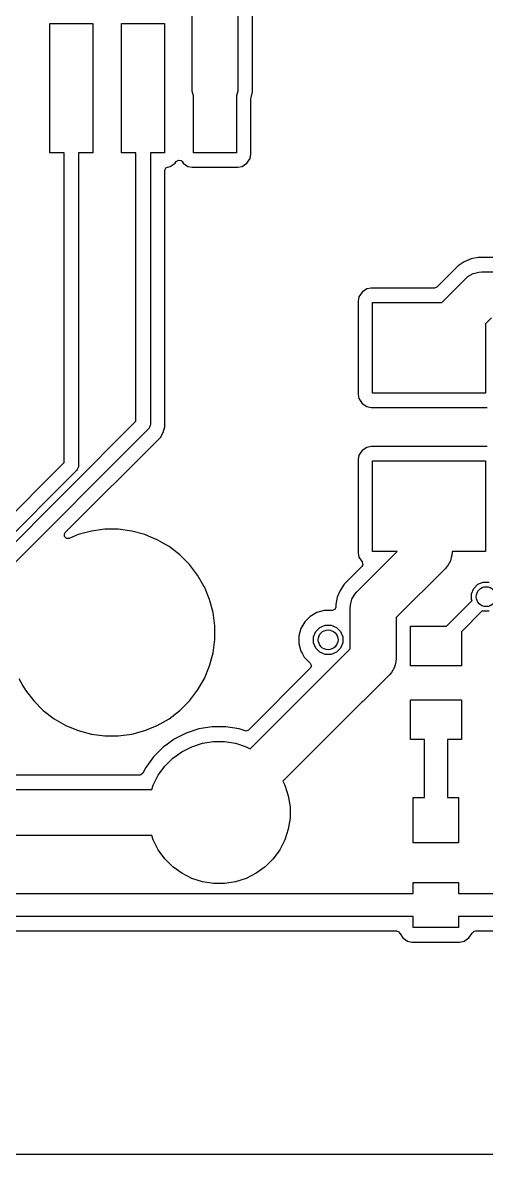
# Model space of a CAD drawing. Extents: x 97 to 200, y -158 to -52.
# Drawn here: x 163.2 to 171.4, y -157.88 to -137.88 of the extents above; entities that cross this region are included whole.
import ezdxf

# ---------------------------------------------------------------- set-up
doc = ezdxf.new("R2010")
doc.units = 0
doc.layers.add('BLACK', color=7, linetype='CONTINUOUS')

msp = doc.modelspace()

# ---------------------------------------------------------------- linework, layer by layer
at = {"layer": 'BLACK', "linetype": 'CONTINUOUS'}
for p, q in [((166.1947, -139.0336), (166.1947, -137.3536)), ((167.0075, -137.521936), (167.0075, -139.0336)), ((167.262, -139.098693), (167.262, -137.653242)), ((163.6811, -140.1786), (163.6811, -137.8886)), ((163.6811, -137.8886), (164.4411, -137.8886)), ((164.4411, -137.8886), (164.4411, -140.1786)), ((164.9511, -140.1786), (164.9511, -137.8886)), ((164.9511, -137.8886), (165.7111, -137.8886)), ((165.7111, -137.8886), (165.7111, -140.1786)), ((166.198177, -139.086646), (166.1947, -139.0336)), ((166.2211, -139.172197), (166.198177, -139.086646)), ((166.2211, -140.1786), (166.2211, -139.172197)), ((167.004023, -139.086646), (166.9811, -139.172197)), ((166.9811, -139.172197), (166.9811, -140.1786)), ((167.0075, -139.0336), (167.004023, -139.086646)), ((167.2368, -139.22538), (167.242188, -139.198293)), ((167.242188, -139.198293), (167.262, -139.098693)), ((167.235599, -139.237572), (167.2368, -139.22538)), ((167.2356, -140.203667), (167.235599, -139.237572)), ((163.9341, -140.1786), (163.6811, -140.1786)), ((163.9341, -145.650994), (163.9341, -140.1786)), ((164.4411, -140.1786), (164.1881, -140.1786)), ((164.1881, -140.1786), (164.1881, -145.7036)), ((165.2041, -140.1786), (164.9511, -140.1786)), ((165.2041, -144.919813), (165.2041, -140.1786)), ((165.7111, -140.1786), (165.4581, -140.1786)), ((165.4581, -140.1786), (165.4581, -144.972419)), ((166.9811, -140.1786), (166.2211, -140.1786)), ((167.220834, -140.277901), (167.2356, -140.203667)), ((165.810401, -140.418334), (165.894584, -140.362084)), ((165.894584, -140.362084), (165.914133, -140.332826)), ((165.914133, -140.332826), (165.953906, -140.306251)), ((165.953906, -140.306251), (166.000823, -140.315583)), ((166.000823, -140.315583), (166.018067, -140.332827)), ((166.018067, -140.332827), (166.037615, -140.362084)), ((166.037615, -140.362084), (166.121797, -140.418333)), ((167.080401, -140.418334), (167.164584, -140.362084)), ((167.164584, -140.362084), (167.220834, -140.277901)), ((165.7126, -140.489079), (165.730906, -140.444885)), ((165.7126, -142.797532), (165.7126, -140.489079)), ((165.730906, -140.444885), (165.762907, -140.42778)), ((165.762907, -140.42778), (165.810401, -140.418334)), ((166.121797, -140.418333), (166.121799, -140.418334)), ((166.121799, -140.418334), (166.196033, -140.4331)), ((166.196033, -140.4331), (167.006166, -140.433099)), ((167.006166, -140.433099), (167.080401, -140.418334)), ((170.899801, -142.174244), (170.524251, -142.549794)), ((171.008044, -142.101919), (170.899801, -142.174244)), ((171.008048, -142.101916), (171.008044, -142.101919)), ((171.128321, -142.052097), (171.008048, -142.101916)), ((171.128324, -142.052096), (171.128321, -142.052097)), ((171.256006, -142.0267), (171.128324, -142.052096)), ((172.1301, -142.0267), (171.256006, -142.0267)), ((170.611364, -142.8226), (171.033732, -142.400232)), ((171.033732, -142.400232), (171.073691, -142.365188)), ((171.073691, -142.365188), (171.073699, -142.365181)), ((171.073699, -142.365181), (171.165577, -142.312135)), ((171.165577, -142.312135), (171.194639, -142.304348)), ((171.194639, -142.304348), (171.268054, -142.284676)), ((171.268054, -142.284676), (171.268069, -142.284676)), ((171.268069, -142.284676), (171.3211, -142.2812)), ((171.3211, -142.2812), (172.4471, -142.2812)), ((169.286796, -142.582867), (169.202615, -142.639115)), ((169.2868, -142.582865), (169.286796, -142.582867)), ((169.361031, -142.568101), (169.2868, -142.582865)), ((169.361035, -142.5681), (169.361031, -142.568101)), ((170.480057, -142.5681), (169.361035, -142.5681)), ((170.524251, -142.549794), (170.480057, -142.5681)), ((165.7126, -144.922194), (165.7126, -142.797532)), ((169.146365, -142.723299), (169.1316, -142.797532)), ((169.1316, -142.797532), (169.1316, -144.447664)), ((169.146366, -142.723297), (169.146365, -142.723299)), ((169.202615, -142.639115), (169.146366, -142.723297)), ((169.3861, -144.4226), (169.3861, -142.8226)), ((169.3861, -142.8226), (170.611364, -142.8226)), ((171.489436, -143.094), (171.3861, -143.197336)), ((171.3861, -143.197336), (171.3861, -144.4226)), ((169.1316, -144.447664), (169.131601, -144.447668)), ((169.131601, -144.447668), (169.146365, -144.521899)), ((169.146365, -144.521899), (169.146367, -144.521903)), ((169.146367, -144.521903), (169.202615, -144.606084)), ((169.202615, -144.606084), (169.286797, -144.662333)), ((171.3861, -144.4226), (169.3861, -144.4226)), ((169.286797, -144.662333), (169.286799, -144.662334)), ((169.286799, -144.662334), (169.361033, -144.6771)), ((169.361033, -144.6771), (171.411166, -144.677099)), ((162.661797, -147.462116), (165.2041, -144.919813)), ((165.45566, -144.997196), (165.436697, -145.042977)), ((165.4581, -144.972419), (165.45566, -144.997195)), ((165.45566, -144.997195), (165.45566, -144.997196)), ((165.7126, -145.022644), (165.7126, -144.922194)), ((165.420903, -145.062221), (162.8786, -147.604524)), ((163.953364, -146.889677), (165.636376, -145.206666)), ((165.436697, -145.042977), (165.420903, -145.062221)), ((165.636376, -145.206666), (165.686602, -145.119672)), ((165.686602, -145.119672), (165.7126, -145.022644)), ((169.286796, -145.382867), (169.202615, -145.439115)), ((169.2868, -145.382865), (169.286796, -145.382867)), ((169.361031, -145.368101), (169.2868, -145.382865)), ((169.361035, -145.3681), (169.361031, -145.368101)), ((171.411167, -145.3681), (169.361035, -145.3681)), ((169.146365, -145.523299), (169.1316, -145.597532)), ((169.1316, -145.597532), (169.1316, -147.247664)), ((169.146366, -145.523297), (169.146365, -145.523299)), ((169.202615, -145.439115), (169.146366, -145.523297)), ((162.280797, -147.304297), (163.9341, -145.650994)), ((164.150903, -145.793403), (162.4976, -147.446706)), ((164.166696, -145.774158), (164.150903, -145.793403)), ((164.166697, -145.774157), (164.166696, -145.774158)), ((164.181735, -145.737852), (164.166697, -145.774157)), ((164.18566, -145.728377), (164.181735, -145.737852)), ((164.1881, -145.7036), (164.18566, -145.728376)), ((164.18566, -145.728376), (164.18566, -145.728377)), ((169.3861, -147.2226), (169.3861, -145.6226)), ((169.3861, -145.6226), (171.3861, -145.6226)), ((171.3861, -145.6226), (171.3861, -147.2226)), ((163.939818, -146.957786), (163.939819, -146.90995)), ((163.973643, -146.99161), (163.939818, -146.957786)), ((163.939819, -146.90995), (163.953364, -146.889677)), ((164.021478, -146.99161), (163.973643, -146.99161)), ((164.184053, -146.92427), (164.021478, -146.99161)), ((164.184056, -146.924268), (164.184053, -146.92427)), ((164.184064, -146.924266), (164.184056, -146.924268)), ((164.184069, -146.924264), (164.184064, -146.924266)), ((164.415193, -146.862335), (164.184069, -146.924264)), ((164.415195, -146.862335), (164.415193, -146.862335)), ((164.652445, -146.8311), (164.415195, -146.862335)), ((164.65245, -146.8311), (164.652445, -146.8311)), ((164.89175, -146.8311), (164.65245, -146.8311)), ((164.891754, -146.8311), (164.89175, -146.8311)), ((165.129005, -146.862335), (164.891754, -146.8311)), ((165.36013, -146.924264), (165.129005, -146.862335)), ((165.360141, -146.924268), (165.36013, -146.924264)), ((165.360147, -146.92427), (165.360141, -146.924268)), ((165.477825, -146.973014), (165.360147, -146.92427)), ((165.581224, -147.015843), (165.477825, -146.973014)), ((165.581236, -147.015849), (165.581224, -147.015843)), ((165.713629, -147.092286), (165.581236, -147.015849)), ((165.78847, -147.135495), (165.713629, -147.092286)), ((165.978318, -147.281171), (165.78847, -147.135495)), ((166.147529, -147.450382), (165.978318, -147.281171)), ((169.109632, -147.935332), (169.822364, -147.2226)), ((169.1316, -147.247664), (169.131601, -147.247668)), ((169.131601, -147.247668), (169.146365, -147.321899)), ((169.146365, -147.321899), (169.146366, -147.321901)), ((169.146366, -147.321901), (169.202616, -147.406084)), ((169.202616, -147.406084), (169.202617, -147.406085)), ((169.202617, -147.406085), (169.204699, -147.4092)), ((169.204699, -147.4092), (169.214031, -147.456117)), ((169.822364, -147.2226), (169.3861, -147.2226)), ((170.761565, -147.389123), (170.708519, -147.481001)), ((170.776835, -147.332133), (170.761565, -147.389123)), ((170.789024, -147.286645), (170.776835, -147.332133)), ((170.7925, -147.2336), (170.789024, -147.28663)), ((170.789024, -147.28663), (170.789024, -147.286645)), ((171.3861, -147.2226), (170.7925, -147.2226)), ((170.7925, -147.2226), (170.7925, -147.2336)), ((166.293205, -147.64023), (166.147529, -147.450382)), ((169.196926, -147.488118), (168.975701, -147.709345)), ((169.214031, -147.456117), (169.196926, -147.488118)), ((170.673468, -147.520968), (169.8034, -148.391036)), ((170.708511, -147.481008), (170.673468, -147.520968)), ((170.708519, -147.481001), (170.708511, -147.481008)), ((166.382691, -147.795225), (166.293205, -147.64023)), ((166.411394, -147.844942), (166.382691, -147.795225)), ((168.883644, -147.801401), (168.811318, -147.909644)), ((168.883646, -147.801399), (168.883644, -147.801401)), ((168.975701, -147.709345), (168.883646, -147.801399)), ((171.176839, -147.875763), (171.249263, -147.803339)), ((171.249263, -147.803339), (171.343889, -147.764144)), ((171.343889, -147.764144), (171.446311, -147.764144)), ((166.412854, -147.84747), (166.411394, -147.844942)), ((166.50443, -148.068553), (166.412854, -147.84747)), ((168.811318, -147.909644), (168.761497, -148.029924)), ((169.021535, -148.067177), (169.074581, -147.975299)), ((169.074581, -147.975299), (169.074588, -147.975291)), ((169.074588, -147.975291), (169.109632, -147.935332)), ((171.137644, -147.970389), (171.176839, -147.875763)), ((171.137644, -148.072811), (171.137644, -147.970389)), ((166.504432, -148.068563), (166.50443, -148.068553)), ((166.504435, -148.068569), (166.504432, -148.068563)), ((166.566364, -148.299693), (166.504435, -148.068569)), ((168.7361, -148.204144), (168.717794, -148.248338)), ((168.761497, -148.029924), (168.7361, -148.157606)), ((168.7361, -148.157606), (168.7361, -148.204144)), ((168.9906, -148.2227), (168.994076, -148.169669)), ((168.994076, -148.169654), (169.016383, -148.086406)), ((168.994076, -148.169669), (168.994076, -148.169654)), ((169.016383, -148.086406), (169.021535, -148.067177)), ((170.691494, -148.5456), (171.145446, -148.091648)), ((171.145446, -148.091648), (171.137644, -148.072811)), ((166.566365, -148.299698), (166.566364, -148.299693)), ((166.5976, -148.53695), (166.566365, -148.299698)), ((168.283649, -148.369901), (168.187401, -148.466149)), ((168.283653, -148.369898), (168.283649, -148.369901)), ((168.401546, -148.301832), (168.283653, -148.369898)), ((168.401548, -148.301832), (168.401546, -148.301832)), ((168.533031, -148.2666), (168.401548, -148.301832)), ((168.533036, -148.2666), (168.533031, -148.2666)), ((168.669164, -148.2666), (168.533036, -148.2666)), ((168.672917, -148.2666), (168.669164, -148.2666)), ((168.6736, -148.266644), (168.672917, -148.2666)), ((168.717794, -148.248338), (168.6736, -148.266644)), ((168.9906, -148.944939), (168.9906, -148.2227)), ((169.8034, -148.391036), (169.8034, -149.113275)), ((171.325051, -148.271253), (170.9561, -148.640205)), ((171.343889, -148.279056), (171.325051, -148.271253)), ((171.446311, -148.279056), (171.343889, -148.279056)), ((166.5976, -148.77625), (166.5976, -148.53695)), ((168.119332, -148.584048), (168.0841, -148.715531)), ((168.187398, -148.466153), (168.119332, -148.584046)), ((168.119332, -148.584046), (168.119332, -148.584048)), ((168.187401, -148.466149), (168.187398, -148.466153)), ((168.382839, -148.637763), (168.455263, -148.565339)), ((168.455263, -148.565339), (168.549889, -148.526144)), ((168.549889, -148.526144), (168.652311, -148.526144)), ((168.652311, -148.526144), (168.746937, -148.565339)), ((168.746937, -148.565339), (168.819361, -148.637763)), ((170.0561, -149.2456), (170.0561, -148.5456)), ((170.0561, -148.5456), (170.691494, -148.5456)), ((166.566365, -149.013502), (166.5976, -148.77625)), ((168.0841, -148.715531), (168.0841, -148.851668)), ((168.343644, -148.732389), (168.382839, -148.637763)), ((168.343644, -148.834811), (168.343644, -148.732389)), ((168.819361, -148.637763), (168.858556, -148.732389)), ((168.858556, -148.732389), (168.858556, -148.834811)), ((170.9561, -148.640205), (170.9561, -149.2456)), ((166.504645, -149.243847), (166.566364, -149.013506)), ((166.566364, -149.013504), (166.566365, -149.013502)), ((166.566364, -149.013506), (166.566364, -149.013504)), ((168.0841, -148.851668), (168.119332, -148.983151)), ((168.119332, -148.983151), (168.119332, -148.983153)), ((168.119332, -148.983153), (168.139361, -149.017844)), ((168.382839, -148.929437), (168.343644, -148.834811)), ((168.455263, -149.001861), (168.382839, -148.929437)), ((168.549889, -149.041056), (168.455263, -149.001861)), ((168.746937, -149.001861), (168.652311, -149.041056)), ((168.654638, -149.2809), (168.9906, -148.944939)), ((168.819361, -148.929437), (168.746937, -149.001861)), ((168.858556, -148.834811), (168.819361, -148.929437)), ((168.139361, -149.017844), (168.180371, -149.088876)), ((168.180371, -149.088876), (168.187398, -149.101046)), ((168.187398, -149.101046), (168.187401, -149.10105)), ((168.187401, -149.10105), (168.286004, -149.199653)), ((168.286004, -149.199653), (168.30431, -149.243847)), ((168.652311, -149.041056), (168.549889, -149.041056)), ((169.789818, -149.204035), (169.772465, -149.268798)), ((169.799924, -149.166321), (169.789818, -149.204035)), ((169.8034, -149.113275), (169.799924, -149.166305)), ((169.799924, -149.166305), (169.799924, -149.166321)), ((166.412854, -149.46573), (166.50443, -149.244647)), ((166.50443, -149.244647), (166.504645, -149.243847)), ((168.286004, -149.288041), (167.195654, -150.378391)), ((167.225277, -150.708686), (168.641831, -149.292132)), ((168.30431, -149.243847), (168.286004, -149.288041)), ((168.641831, -149.292132), (168.654638, -149.2809)), ((169.684368, -149.400643), (169.218143, -149.866868)), ((169.719411, -149.360683), (169.684368, -149.400643)), ((169.719419, -149.360676), (169.719411, -149.360683)), ((169.772465, -149.268798), (169.719419, -149.360676)), ((170.9561, -149.2456), (170.0561, -149.2456)), ((163.131349, -149.465736), (163.206945, -149.596673)), ((163.206945, -149.596673), (163.250995, -149.67297)), ((166.293205, -149.67297), (166.412854, -149.46573)), ((163.250995, -149.67297), (163.396671, -149.862818)), ((166.147529, -149.862818), (166.293205, -149.67297)), ((163.396671, -149.862818), (163.565882, -150.032029)), ((165.978318, -150.032029), (166.147529, -149.862818)), ((169.205348, -149.878088), (167.800013, -151.283422)), ((169.218143, -149.866868), (169.205348, -149.878088)), ((170.0561, -150.5456), (170.0561, -149.8456)), ((170.0561, -149.8456), (170.9561, -149.8456)), ((170.9561, -149.8456), (170.9561, -150.5456)), ((163.565882, -150.032029), (163.75573, -150.177705)), ((163.75573, -150.177705), (163.96297, -150.297354)), ((165.58123, -150.297354), (165.78847, -150.177705)), ((165.78847, -150.177705), (165.978318, -150.032029)), ((163.96297, -150.297354), (164.184053, -150.38893)), ((164.184053, -150.38893), (164.184063, -150.388932)), ((164.184063, -150.388932), (164.184069, -150.388935)), ((164.184069, -150.388935), (164.415194, -150.450864)), ((165.129006, -150.450864), (165.36013, -150.388935)), ((165.36013, -150.388935), (165.360133, -150.388933)), ((165.360133, -150.388933), (165.360147, -150.38893)), ((165.360147, -150.38893), (165.58123, -150.297354)), ((166.317455, -150.359391), (166.090735, -150.433057)), ((166.317456, -150.359391), (166.317455, -150.359391)), ((166.552892, -150.322101), (166.317456, -150.359391)), ((166.552904, -150.3221), (166.552892, -150.322101)), ((166.552906, -150.3221), (166.552904, -150.3221)), ((166.791294, -150.3221), (166.552906, -150.3221)), ((166.791295, -150.3221), (166.791294, -150.3221)), ((166.791307, -150.322101), (166.791295, -150.3221)), ((167.026743, -150.359391), (166.791307, -150.322101)), ((167.026748, -150.359392), (167.026743, -150.359391)), ((167.132147, -150.393638), (167.026748, -150.359392)), ((167.15146, -150.396697), (167.132147, -150.393638)), ((167.195654, -150.378391), (167.15146, -150.396697)), ((164.415194, -150.450864), (164.415198, -150.450865)), ((164.415198, -150.450865), (164.65245, -150.4821)), ((164.65245, -150.4821), (164.652456, -150.4821)), ((164.652456, -150.4821), (164.891744, -150.4821)), ((164.891744, -150.4821), (164.89175, -150.4821)), ((164.89175, -150.4821), (165.129002, -150.450865)), ((165.129002, -150.450865), (165.129006, -150.450864)), ((165.878328, -150.541284), (165.735712, -150.644901)), ((166.090732, -150.433058), (165.878328, -150.541284)), ((166.090735, -150.433057), (166.090732, -150.433058)), ((166.189919, -150.672512), (166.377959, -150.611414)), ((166.377959, -150.611414), (166.573242, -150.580484)), ((166.573242, -150.580484), (166.770958, -150.580484)), ((166.770958, -150.580484), (166.966241, -150.611414)), ((166.966241, -150.611414), (167.154281, -150.672512)), ((170.3029, -150.5456), (170.0561, -150.5456)), ((170.3029, -151.5706), (170.3029, -150.5456)), ((170.9561, -150.5456), (170.7093, -150.5456)), ((170.7093, -150.5456), (170.7093, -151.5706)), ((165.685462, -150.68141), (165.51691, -150.849962)), ((165.693027, -150.675914), (165.685462, -150.68141)), ((165.735712, -150.644901), (165.693027, -150.675914)), ((165.853795, -150.878488), (166.013752, -150.762273)), ((166.013752, -150.762273), (166.189919, -150.672512)), ((167.154281, -150.672512), (167.225277, -150.708686)), ((165.516904, -150.84997), (165.39434, -151.018666)), ((165.51691, -150.849962), (165.516904, -150.849969)), ((165.516904, -150.849969), (165.516904, -150.84997)), ((165.713988, -151.018295), (165.853795, -150.878488)), ((165.270783, -151.1757), (152.333417, -151.1757)), ((165.290097, -151.172641), (165.270783, -151.1757)), ((165.326471, -151.141574), (165.290097, -151.172641)), ((165.376783, -151.042831), (165.326471, -151.141574)), ((165.39434, -151.018666), (165.376783, -151.042831)), ((165.508012, -151.354419), (165.597773, -151.178252)), ((165.597773, -151.178252), (165.713988, -151.018295)), ((165.483389, -151.4302), (165.508012, -151.354419)), ((167.800013, -151.283422), (167.836188, -151.354419)), ((167.836188, -151.354419), (167.897286, -151.542459)), ((152.120811, -151.4302), (165.483389, -151.4302)), ((167.897286, -151.542459), (167.928216, -151.737742)), ((170.1061, -152.3706), (170.1061, -151.5706)), ((170.1061, -151.5706), (170.3029, -151.5706)), ((170.7093, -151.5706), (170.9061, -151.5706)), ((170.9061, -151.5706), (170.9061, -152.3706)), ((167.928216, -151.737742), (167.928216, -151.935458)), ((167.928216, -151.935458), (167.897286, -152.130741)), ((167.897286, -152.130741), (167.836188, -152.318781)), ((165.483389, -152.243), (152.120811, -152.243)), ((165.508012, -152.318781), (165.483389, -152.243)), ((165.597773, -152.494948), (165.508012, -152.318781)), ((167.836188, -152.318781), (167.746427, -152.494948)), ((170.9061, -152.3706), (170.1061, -152.3706)), ((165.713988, -152.654905), (165.597773, -152.494948)), ((167.746427, -152.494948), (167.630212, -152.654905)), ((165.853795, -152.794712), (165.713988, -152.654905)), ((166.013752, -152.910927), (165.853795, -152.794712)), ((167.490405, -152.794712), (167.330448, -152.910927)), ((167.630212, -152.654905), (167.490405, -152.794712)), ((166.189919, -153.000688), (166.013752, -152.910927)), ((166.377959, -153.061786), (166.189919, -153.000688)), ((167.154281, -153.000688), (166.966241, -153.061786)), ((167.330448, -152.910927), (167.154281, -153.000688)), ((166.573242, -153.092716), (166.377959, -153.061786)), ((166.770958, -153.092716), (166.573242, -153.092716)), ((166.966241, -153.061786), (166.770958, -153.092716)), ((170.1061, -153.2674), (170.1061, -153.0706)), ((170.1061, -153.0706), (170.9061, -153.0706)), ((170.9061, -153.0706), (170.9061, -153.2674)), ((127.7261, -153.2674), (170.1061, -153.2674)), ((170.9061, -153.2674), (172.0111, -153.2674)), ((170.1061, -153.6738), (127.7261, -153.6738)), ((170.1061, -153.8706), (170.1061, -153.6738)), ((172.0111, -153.6738), (170.9061, -153.6738)), ((170.9061, -153.6738), (170.9061, -153.8706)), ((128.024827, -153.9283), (169.807373, -153.9283)), ((169.807373, -153.9283), (169.851567, -153.946606)), ((169.851567, -153.946606), (169.865116, -153.966883)), ((169.865116, -153.966883), (169.866366, -153.969902)), ((169.866366, -153.969902), (169.922615, -154.054084)), ((170.9061, -153.8706), (170.1061, -153.8706)), ((171.089584, -154.054084), (171.145834, -153.969901)), ((171.145834, -153.969898), (171.147084, -153.966883)), ((171.145834, -153.969901), (171.145834, -153.969898)), ((171.147084, -153.966883), (171.180908, -153.933058)), ((171.180908, -153.933058), (171.204827, -153.9283)), ((171.204827, -153.9283), (171.712373, -153.9283)), ((169.922615, -154.054084), (170.006797, -154.110333)), ((170.006797, -154.110333), (170.006799, -154.110334)), ((170.006799, -154.110334), (170.081033, -154.1251)), ((170.081033, -154.1251), (170.931166, -154.125099)), ((170.931166, -154.125099), (171.005401, -154.110334)), ((171.005401, -154.110334), (171.089584, -154.054084)), ((198.847407, -157.8781), (119.685793, -157.8781))]:
    msp.add_line(p, q, dxfattribs=at)
at = {"layer": 'BLACK'}
for centre in [(171.3951, -148.0216), (168.6011, -148.7836)]:
    msp.add_circle(centre, 0.175, dxfattribs=at)

doc.saveas('drawing.dxf')
